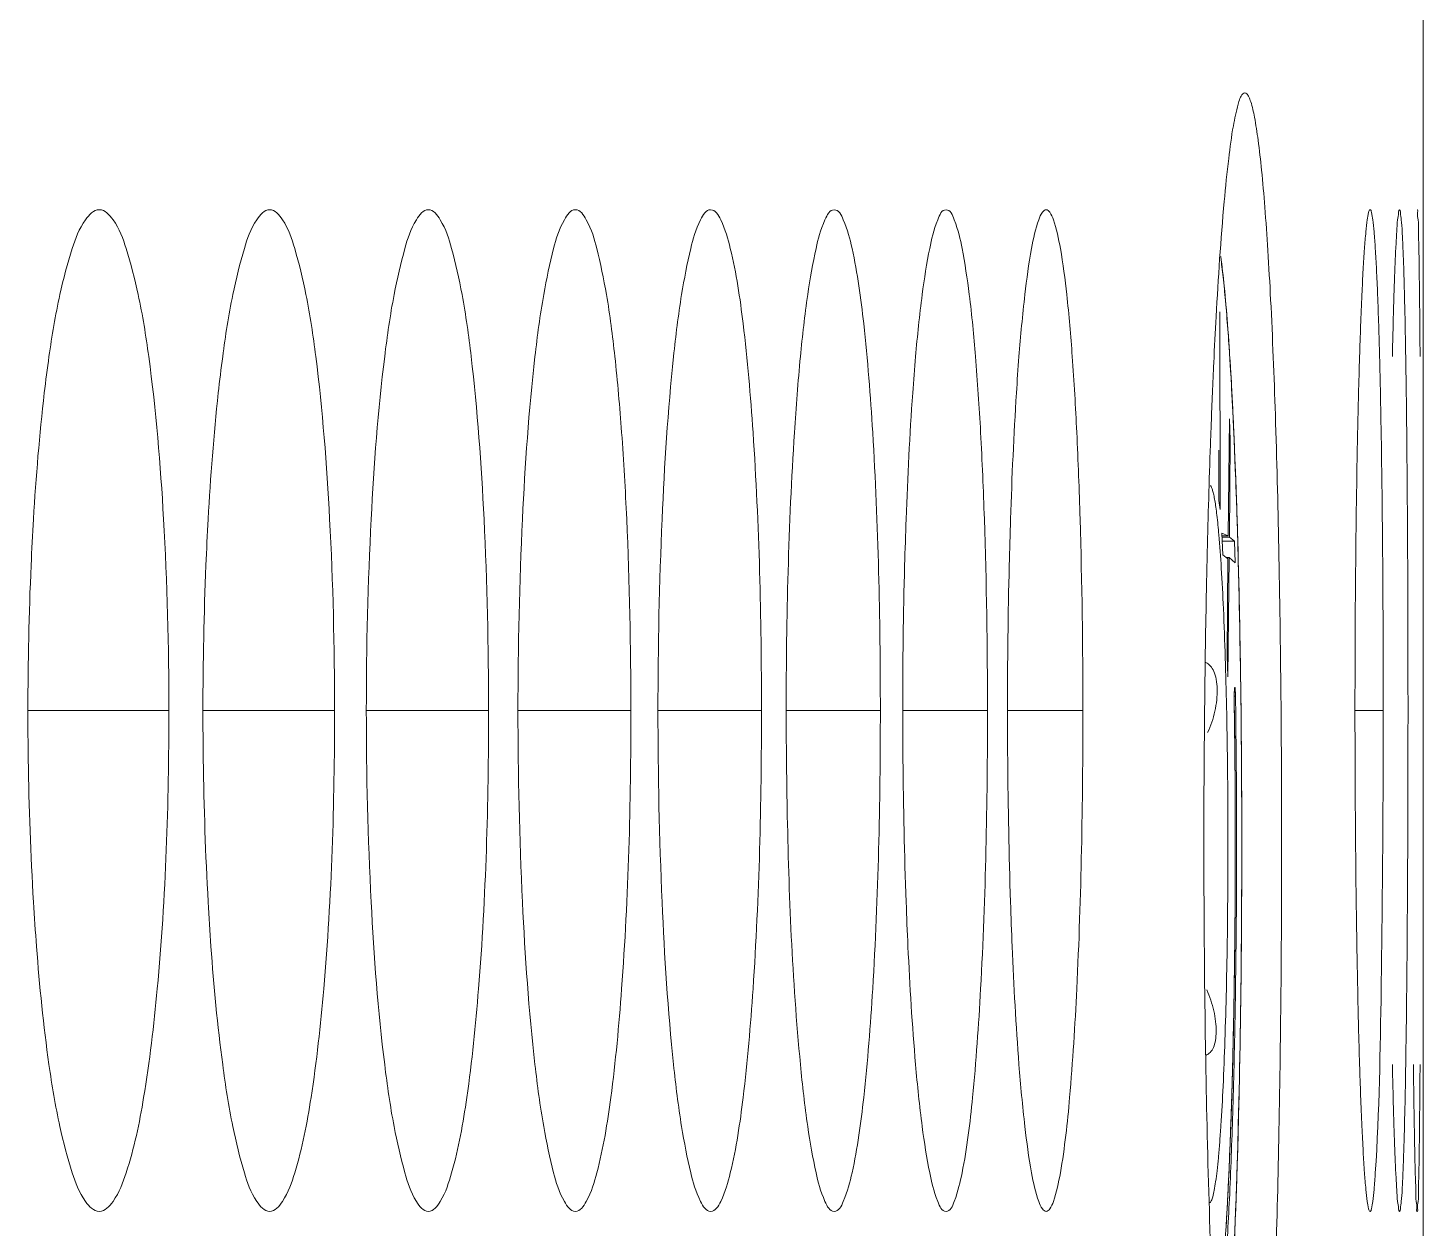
# Model space of a CAD drawing. Header units: millimetres. Extents: x 1177 to 4147, y 93 to 2194.
# Drawn here: x 2915.46 to 2923.81, y 1901.59 to 1908.78 of the extents above; entities that cross this region are included whole.
import ezdxf

# ---------------------------------------------------------------- set-up
doc = ezdxf.new("R2010")
doc.units = ezdxf.units.MM
doc.header["$LTSCALE"] = 0.1
doc.layers.get('0').update_dxf_attribs({"lineweight": 13})
doc.layers.add('标注', color=251, linetype='Continuous', lineweight=9)

msp = doc.modelspace()

# ---------------------------------------------------------------- linework, layer by layer
msp.add_line((2923.8102, 1348.8948), (2923.8102, 1914.8948))
at = {"layer": '标注'}
for p, q in [((2922.5954, 1905.8977), (2922.5921, 1907.0807)), ((2922.6539, 1906.7854), (2922.6527, 1906.8041)), ((2922.6504, 1906.4397), (2922.6436, 1905.7388)), ((2922.6436, 1905.7388), (2922.6504, 1906.4397)), ((2922.6504, 1906.4397), (2922.6557, 1906.3104)), ((2922.6557, 1906.3104), (2922.6504, 1906.4397)), ((2922.6753, 1906.3856), (2922.6749, 1906.394)), ((2922.6557, 1906.3104), (2922.6491, 1906.3104)), ((2922.6557, 1906.3104), (2922.65, 1905.7324)), ((2922.65, 1905.7324), (2922.6557, 1906.3104)), ((2922.5866, 1906.2518), (2922.5873, 1905.9505)), ((2922.5873, 1905.9505), (2922.5866, 1906.2518)), ((2922.5873, 1905.9505), (2922.5954, 1905.8977)), ((2922.5954, 1905.8977), (2922.5873, 1905.9505)), ((2922.6059, 1905.7557), (2922.6112, 1905.6265)), ((2922.6112, 1905.6265), (2922.6059, 1905.7557)), ((2922.6436, 1905.7388), (2922.6059, 1905.7557)), ((2922.6059, 1905.7557), (2922.6436, 1905.7388)), ((2922.6436, 1905.7388), (2922.6059, 1905.7388)), ((2922.65, 1905.7324), (2922.6059, 1905.7324)), ((2922.6804, 1905.7074), (2922.6078, 1905.7074)), ((2922.6804, 1905.7074), (2922.65, 1905.7324)), ((2922.65, 1905.7324), (2922.6804, 1905.7074)), ((2922.6804, 1905.7074), (2922.6857, 1905.5782)), ((2922.6857, 1905.5782), (2922.6804, 1905.7074)), ((2922.6415, 1905.6014), (2922.6112, 1905.6265)), ((2922.6112, 1905.6265), (2922.6415, 1905.6014)), ((2922.6489, 1905.6096), (2922.6316, 1905.6096)), ((2922.6415, 1905.6014), (2922.6359, 1905.0234)), ((2922.6359, 1905.0234), (2922.6415, 1905.6014)), ((2922.6489, 1905.6096), (2922.6412, 1904.8942)), ((2922.6412, 1904.8942), (2922.6489, 1905.6096)), ((2922.6857, 1905.5782), (2922.6489, 1905.6096)), ((2922.6489, 1905.6096), (2922.6857, 1905.5782)), ((2922.6359, 1905.0234), (2922.6412, 1904.8942)), ((2922.6412, 1904.8942), (2922.6359, 1905.0234)), ((2922.6794, 1904.7283), (2922.6781, 1904.8062)), ((2922.6867, 1904.7783), (2922.6793, 1904.7783)), ((2915.4553, 1904.6928), (2916.2994, 1904.6928)), ((2916.5035, 1904.6928), (2917.2917, 1904.6928)), ((2917.4818, 1904.6928), (2918.214, 1904.6928)), ((2918.39, 1904.6928), (2919.0662, 1904.6928)), ((2919.2282, 1904.6928), (2919.8482, 1904.6928)), ((2919.9962, 1904.6928), (2920.56, 1904.6928)), ((2920.6939, 1904.6928), (2921.2015, 1904.6928)), ((2921.3214, 1904.6928), (2921.7727, 1904.6928)), ((2923.4023, 1904.6928), (2923.5716, 1904.6928)), ((2922.6844, 1904.2424), (2922.6843, 1904.2578)), ((2922.6853, 1903.7507), (2922.6853, 1903.7576)), ((2922.682, 1903.2599), (2922.682, 1903.2671)), ((2922.6737, 1902.747), (2922.6747, 1902.7959)), ((2922.6629, 1902.3359), (2922.6634, 1902.3506)), ((2922.6479, 1901.9361), (2922.6483, 1901.9454)), ((2923.8102, 1901.1976), (2923.8102, 1901.6928))]:
    msp.add_line(p, q, dxfattribs=at)
for centre, radius, start, end in [((2993.3689, 1903.9637), 70.871, 178.823666, 179.096127), ((2996.8741, 1903.9075), 74.3767, 179.095399, 179.350259), ((2997.9076, 1903.8928), 75.4102, 179.348014, 179.998463), ((2850.3124, 1903.8947), 72.4118, 359.828573, 0.292022), ((2850.2181, 1903.8947), 72.5063, 359.828561, 0.295651), ((2996.7756, 1903.8952), 74.2783, 180.000316, 180.170815), ((2852.5733, 1903.8839), 70.1509, 359.35778, 359.831865)]:
    msp.add_arc(centre, radius, start, end, dxfattribs=at)
for points, knots in [([(2922.6192, 1907.7428), (2922.627, 1907.8286), (2922.6425, 1907.9792), (2922.668, 1908.1754), (2922.6957, 1908.3024), (2922.7148, 1908.3713), (2922.7313, 1908.3871)], [0, 0, 0, 0, 0.393137, 0.693307, 0.895973, 1, 1, 1, 1]), ([(2922.7313, 1908.3871), (2922.7344, 1908.3901), (2922.7433, 1908.3953), (2922.7581, 1908.3854), (2922.7684, 1908.3663), (2922.786, 1908.3201), (2922.8042, 1908.2332), (2922.8252, 1908.0963), (2922.845, 1907.9167), (2922.8642, 1907.6965), (2922.882, 1907.4378), (2922.905, 1907.0231), (2922.9283, 1906.4291), (2922.9553, 1905.3427), (2922.963, 1904.4859), (2922.963, 1903.8948)], [0, 0, 0, 0, 0.002879, 0.005786, 0.01043, 0.017331, 0.038367, 0.069038, 0.109023, 0.157935, 0.215323, 0.280651, 0.432882, 0.608762, 1, 1, 1, 1]), ([(2915.883, 1907.6928), (2915.8491, 1907.6928), (2915.7714, 1907.608), (2915.7085, 1907.4339), (2915.6347, 1907.155), (2915.5994, 1906.9378), (2915.5816, 1906.8134)], [0, 0, 0, 0, 0.106517, 0.305568, 0.605245, 1, 1, 1, 1]), ([(2916.2994, 1904.6928), (2916.2994, 1905.0755), (2916.2807, 1905.7838), (2916.2124, 1906.617), (2916.1273, 1907.1554), (2916.0553, 1907.434), (2915.9939, 1907.608), (2915.9167, 1907.6928), (2915.883, 1907.6928)], [0, 0, 0, 0, 0.372977, 0.690664, 0.812881, 0.905598, 0.967111, 1, 1, 1, 1]), ([(2916.9032, 1907.6928), (2916.8708, 1907.6928), (2916.7979, 1907.6054), (2916.7404, 1907.4338), (2916.6711, 1907.1544), (2916.6383, 1906.9377), (2916.6216, 1906.8134)], [0, 0, 0, 0, 0.102852, 0.301411, 0.602476, 1, 1, 1, 1]), ([(2917.2917, 1904.6928), (2917.2917, 1905.0755), (2917.2743, 1905.7834), (2917.2105, 1906.6168), (2917.1315, 1907.1548), (2917.064, 1907.4339), (2917.0079, 1907.6054), (2916.9355, 1907.6928), (2916.9032, 1907.6928)], [0, 0, 0, 0, 0.374044, 0.692483, 0.814831, 0.907432, 0.968435, 1, 1, 1, 1]), ([(2917.8535, 1907.6928), (2917.8225, 1907.6928), (2917.7548, 1907.6026), (2917.7022, 1907.4339), (2917.6375, 1907.1537), (2917.6072, 1906.9376), (2917.5917, 1906.8134)], [0, 0, 0, 0, 0.099199, 0.297314, 0.599758, 1, 1, 1, 1]), ([(2918.214, 1904.6928), (2918.214, 1905.0754), (2918.1979, 1905.7831), (2918.1387, 1906.6167), (2918.0655, 1907.1542), (2918.0027, 1907.434), (2917.9516, 1907.6025), (2917.8844, 1907.6928), (2917.8535, 1907.6928)], [0, 0, 0, 0, 0.37507, 0.694236, 0.816716, 0.909212, 0.969734, 1, 1, 1, 1]), ([(2918.7337, 1907.6928), (2918.7041, 1907.6928), (2918.6418, 1907.5996), (2918.594, 1907.4341), (2918.534, 1907.153), (2918.5061, 1906.9376), (2918.4918, 1906.8134)], [0, 0, 0, 0, 0.095581, 0.293297, 0.597106, 1, 1, 1, 1]), ([(2919.0662, 1904.6928), (2919.0662, 1905.0754), (2919.0546, 1905.6317), (2919.0149, 1906.3383), (2918.9754, 1906.7878), (2918.9295, 1907.1535), (2918.8714, 1907.4342), (2918.825, 1907.5996), (2918.7632, 1907.6928), (2918.7337, 1907.6928)], [0, 0, 0, 0, 0.376037, 0.546407, 0.695928, 0.818534, 0.910934, 0.971004, 1, 1, 1, 1]), ([(2919.5438, 1907.6928), (2919.5155, 1907.6928), (2919.4591, 1907.5965), (2919.4155, 1907.4345), (2919.3605, 1907.1523), (2919.3349, 1906.9375), (2919.3217, 1906.8134)], [0, 0, 0, 0, 0.09202, 0.289387, 0.594535, 1, 1, 1, 1]), ([(2919.6615, 1907.461), (2919.647, 1907.5198), (2919.6282, 1907.5959), (2919.572, 1907.6928), (2919.5438, 1907.6928)], [0, 0, 0, 0, 0.682388, 1, 1, 1, 1]), ([(2920.2837, 1907.6928), (2920.2567, 1907.6928), (2920.2065, 1907.5933), (2920.1667, 1907.435), (2920.1169, 1907.1515), (2920.0935, 1906.9374), (2920.0815, 1906.8134)], [0, 0, 0, 0, 0.088546, 0.285612, 0.592064, 1, 1, 1, 1]), ([(2920.3906, 1907.461), (2920.3775, 1907.5196), (2920.3605, 1907.5926), (2920.3106, 1907.6928), (2920.2837, 1907.6928)], [0, 0, 0, 0, 0.69038, 1, 1, 1, 1]), ([(2920.9533, 1907.6928), (2920.9275, 1907.6928), (2920.8841, 1907.59), (2920.8475, 1907.4357), (2920.8031, 1907.1507), (2920.7818, 1906.9374), (2920.771, 1906.8134)], [0, 0, 0, 0, 0.085191, 0.282004, 0.589713, 1, 1, 1, 1]), ([(2921.2015, 1904.6928), (2921.2015, 1905.0754), (2921.193, 1905.6315), (2921.1634, 1906.3379), (2921.1341, 1906.7879), (2921.0997, 1907.1513), (2921.0572, 1907.4359), (2921.0219, 1907.5899), (2920.9791, 1907.6928), (2920.9533, 1907.6928)], [0, 0, 0, 0, 0.378677, 0.550133, 0.700451, 0.823436, 0.915631, 0.974548, 1, 1, 1, 1]), ([(2921.5526, 1907.6928), (2921.5437, 1907.6928), (2921.5228, 1907.6717), (2921.4929, 1907.595), (2921.4561, 1907.4271), (2921.4198, 1907.1543), (2921.3999, 1906.9373), (2921.3902, 1906.8134)], [0, 0, 0, 0, 0.029553, 0.084292, 0.280407, 0.588536, 1, 1, 1, 1]), ([(2921.7727, 1904.6928), (2921.7727, 1905.0754), (2921.7652, 1905.6311), (2921.7388, 1906.3383), (2921.7134, 1906.7865), (2921.6816, 1907.1546), (2921.6471, 1907.4272), (2921.6116, 1907.595), (2921.5824, 1907.6717), (2921.5615, 1907.6928), (2921.5526, 1907.6928)], [0, 0, 0, 0, 0.37915, 0.550789, 0.701227, 0.824236, 0.916314, 0.974872, 0.991193, 1, 1, 1, 1]), ([(2922.5566, 1906.7767), (2922.5609, 1906.8688), (2922.5773, 1907.1911), (2922.5984, 1907.5132), (2922.6192, 1907.7428)], [0, 0, 0, 0, 0.285463, 1, 1, 1, 1]), ([(2923.4926, 1907.6928), (2923.4868, 1907.6928), (2923.482, 1907.6638), (2923.4736, 1907.6272), (2923.4664, 1907.5504), (2923.4583, 1907.4528), (2923.4506, 1907.3267), (2923.4399, 1907.1113), (2923.4337, 1906.9372), (2923.4299, 1906.8134)], [0, 0, 0, 0, 0.019483, 0.070636, 0.153385, 0.266641, 0.409187, 0.579773, 1, 1, 1, 1]), ([(2923.5716, 1904.6928), (2923.5716, 1904.8878), (2923.5707, 1905.2703), (2923.5666, 1905.8259), (2923.56, 1906.3381), (2923.551, 1906.7862), (2923.5412, 1907.1117), (2923.5318, 1907.327), (2923.525, 1907.453), (2923.5176, 1907.5505), (2923.511, 1907.6272), (2923.503, 1907.6638), (2923.4983, 1907.6928), (2923.4926, 1907.6928)], [0, 0, 0, 0, 0.194707, 0.381992, 0.554822, 0.70617, 0.829681, 0.879812, 0.921699, 0.954973, 0.979277, 0.994293, 1, 1, 1, 1]), ([(2923.669, 1907.6928), (2923.6637, 1907.6928), (2923.6638, 1907.6623), (2923.6551, 1907.6277), (2923.6519, 1907.55), (2923.6457, 1907.4529), (2923.6407, 1907.3267), (2923.6331, 1907.1113), (2923.6289, 1906.9372), (2923.6263, 1906.8134)], [0, 0, 0, 0, 0.018224, 0.069031, 0.151713, 0.265072, 0.407854, 0.578787, 1, 1, 1, 1]), ([(2923.7061, 1906.8134), (2923.7041, 1906.9372), (2923.7009, 1907.1113), (2923.6947, 1907.3267), (2923.6905, 1907.4529), (2923.685, 1907.55), (2923.6824, 1907.6277), (2923.674, 1907.6623), (2923.6744, 1907.6928), (2923.669, 1907.6928)], [0, 0, 0, 0, 0.421292, 0.592245, 0.735033, 0.848385, 0.931046, 0.98182, 1, 1, 1, 1]), ([(2923.792, 1906.8134), (2923.7912, 1906.9372), (2923.7899, 1907.1113), (2923.7869, 1907.3266), (2923.7856, 1907.453), (2923.7816, 1907.5497), (2923.7836, 1907.6282), (2923.774, 1907.6612), (2923.78, 1907.6928), (2923.7749, 1907.6928)], [0, 0, 0, 0, 0.421877, 0.593041, 0.735975, 0.849398, 0.932031, 0.98261, 1, 1, 1, 1]), ([(2919.8482, 1904.6928), (2919.8482, 1905.2486), (2919.8298, 1906.0233), (2919.7516, 1906.9458), (2919.6978, 1907.3132), (2919.6615, 1907.461)], [0, 0, 0, 0, 0.600195, 0.835594, 1, 1, 1, 1]), ([(2920.56, 1904.6928), (2920.56, 1905.2486), (2920.5434, 1906.0229), (2920.4724, 1906.9454), (2920.4237, 1907.3128), (2920.3906, 1907.461)], [0, 0, 0, 0, 0.600524, 0.8359, 1, 1, 1, 1]), ([(2922.6527, 1906.8041), (2922.6454, 1906.9194), (2922.6337, 1907.0818), (2922.6139, 1907.2834), (2922.6035, 1907.3698), (2922.5981, 1907.4091)], [0, 0, 0, 0, 0.570674, 0.803763, 1, 1, 1, 1]), ([(2922.5985, 1907.4138), (2922.6066, 1907.3539), (2922.6216, 1907.2196), (2922.649, 1906.8967), (2922.6638, 1906.6335), (2922.6728, 1906.4448)], [0, 0, 0, 0, 0.186486, 0.416971, 1, 1, 1, 1]), ([(2915.5816, 1906.8134), (2915.5712, 1906.741), (2915.5299, 1906.4176), (2915.5038, 1906.0924), (2915.4887, 1905.8401)], [0, 0, 0, 0, 0.224605, 1, 1, 1, 1]), ([(2916.6216, 1906.8134), (2916.6119, 1906.7409), (2916.5732, 1906.4174), (2916.5489, 1906.0923), (2916.5348, 1905.8401)], [0, 0, 0, 0, 0.224504, 1, 1, 1, 1]), ([(2917.5917, 1906.8134), (2917.5515, 1906.4903), (2917.4994, 1905.7834), (2917.4818, 1905.0753), (2917.4818, 1904.6928)], [0, 0, 0, 0, 0.459843, 1, 1, 1, 1]), ([(2918.4918, 1906.8134), (2918.4545, 1906.4901), (2918.4064, 1905.7832), (2918.39, 1905.0753), (2918.39, 1904.6928)], [0, 0, 0, 0, 0.459732, 1, 1, 1, 1]), ([(2919.3217, 1906.8134), (2919.2875, 1906.4899), (2919.2433, 1905.783), (2919.2282, 1905.0753), (2919.2282, 1904.6928)], [0, 0, 0, 0, 0.45963, 1, 1, 1, 1]), ([(2920.0815, 1906.8134), (2920.0669, 1906.6622), (2920.0135, 1905.9565), (2919.9962, 1905.2484), (2919.9962, 1904.6928)], [0, 0, 0, 0, 0.214773, 1, 1, 1, 1]), ([(2920.771, 1906.8134), (2920.7647, 1906.7409), (2920.7395, 1906.4168), (2920.7236, 1906.0921), (2920.7144, 1905.8401)], [0, 0, 0, 0, 0.224097, 1, 1, 1, 1]), ([(2921.3902, 1906.8134), (2921.3846, 1906.7409), (2921.3621, 1906.4167), (2921.3479, 1906.092), (2921.3397, 1905.8401)], [0, 0, 0, 0, 0.224036, 1, 1, 1, 1]), ([(2922.5366, 1906.2843), (2922.5381, 1906.3268), (2922.5441, 1906.491), (2922.551, 1906.6552), (2922.5566, 1906.7767)], [0, 0, 0, 0, 0.259244, 1, 1, 1, 1]), ([(2922.6749, 1906.394), (2922.6733, 1906.4285), (2922.6671, 1906.559), (2922.6599, 1906.6895), (2922.6539, 1906.7854)], [0, 0, 0, 0, 0.26443, 1, 1, 1, 1]), ([(2923.4299, 1906.8134), (2923.4252, 1906.662), (2923.408, 1905.9552), (2923.4023, 1905.2482), (2923.4023, 1904.6928)], [0, 0, 0, 0, 0.21437, 1, 1, 1, 1]), ([(2923.7164, 1905.8401), (2923.7158, 1905.9288), (2923.7134, 1906.2533), (2923.71, 1906.5777), (2923.7061, 1906.8134)], [0, 0, 0, 0, 0.273485, 1, 1, 1, 1]), ([(2922.6728, 1906.4448), (2922.6759, 1906.3784), (2922.6887, 1906.0912), (2922.6979, 1905.804), (2922.7036, 1905.5831)], [0, 0, 0, 0, 0.231337, 1, 1, 1, 1]), ([(2922.7233, 1904.2638), (2922.7213, 1904.6419), (2922.7122, 1905.3494), (2922.6904, 1906.0566), (2922.6753, 1906.3856)], [0, 0, 0, 0, 0.534517, 1, 1, 1, 1]), ([(2922.5129, 1905.4186), (2922.5144, 1905.4935), (2922.5208, 1905.7821), (2922.5291, 1906.0706), (2922.5366, 1906.2843)], [0, 0, 0, 0, 0.25941, 1, 1, 1, 1]), ([(2922.5369, 1906.0412), (2922.5397, 1906.038), (2922.5447, 1906.028), (2922.5509, 1906.0092), (2922.5572, 1905.9829), (2922.5634, 1905.9494), (2922.5696, 1905.9086), (2922.5782, 1905.8403), (2922.5835, 1905.7854), (2922.5869, 1905.7465)], [0, 0, 0, 0, 0.04311, 0.109029, 0.19872, 0.312357, 0.449722, 0.610443, 1, 1, 1, 1]), ([(2915.4887, 1905.8401), (2915.4832, 1905.7477), (2915.4635, 1905.3656), (2915.4553, 1904.9829), (2915.4553, 1904.6928)], [0, 0, 0, 0, 0.241764, 1, 1, 1, 1]), ([(2916.5348, 1905.8401), (2916.5296, 1905.7477), (2916.5112, 1905.3656), (2916.5035, 1904.9829), (2916.5035, 1904.6928)], [0, 0, 0, 0, 0.241739, 1, 1, 1, 1]), ([(2920.7144, 1905.8401), (2920.711, 1905.7477), (2920.699, 1905.3654), (2920.6939, 1904.9829), (2920.6939, 1904.6928)], [0, 0, 0, 0, 0.241638, 1, 1, 1, 1]), ([(2921.3397, 1905.8401), (2921.3366, 1905.7477), (2921.3259, 1905.3654), (2921.3214, 1904.9829), (2921.3214, 1904.6928)], [0, 0, 0, 0, 0.241623, 1, 1, 1, 1]), ([(2923.7198, 1904.6928), (2923.7198, 1904.7908), (2923.7195, 1905.1732), (2923.7182, 1905.5556), (2923.7164, 1905.8401)], [0, 0, 0, 0, 0.256135, 1, 1, 1, 1]), ([(2922.5869, 1905.7465), (2922.5927, 1905.6799), (2922.6032, 1905.5322), (2922.6208, 1905.188), (2922.6323, 1904.8001), (2922.6392, 1904.3788), (2922.6418, 1904.0382), (2922.6415, 1903.6939), (2922.6385, 1903.3548), (2922.6327, 1903.0298), (2922.6243, 1902.7274), (2922.6136, 1902.4554), (2922.6026, 1902.2512), (2922.5925, 1902.1083), (2922.5849, 1902.0182), (2922.577, 1901.9403), (2922.5689, 1901.8752), (2922.5606, 1901.8232), (2922.5523, 1901.7847), (2922.5448, 1901.761), (2922.5381, 1901.7493), (2922.5345, 1901.746), (2922.5327, 1901.7453)], [0, 0, 0, 0, 0.050015, 0.110727, 0.257731, 0.340208, 0.425853, 0.512437, 0.597706, 0.679439, 0.755512, 0.823948, 0.882972, 0.908467, 0.931064, 0.950616, 0.967007, 0.980143, 0.989967, 0.996489, 0.998573, 1, 1, 1, 1]), ([(2922.7036, 1905.5831), (2922.7064, 1905.4784), (2922.7164, 1905.0404), (2922.7217, 1904.6023), (2922.7234, 1904.2689)], [0, 0, 0, 0, 0.239011, 1, 1, 1, 1]), ([(2922.5087, 1904.9816), (2922.519, 1904.9771), (2922.5391, 1904.9615), (2922.56, 1904.9255), (2922.5733, 1904.8777), (2922.5786, 1904.8201), (2922.5756, 1904.7559), (2922.5608, 1904.667), (2922.539, 1904.6016), (2922.5196, 1904.5607)], [0, 0, 0, 0, 0.074584, 0.163573, 0.27268, 0.401853, 0.54645, 0.699252, 1, 1, 1, 1]), ([(2922.5682, 1900.8309), (2922.5747, 1900.8605), (2922.5862, 1900.9303), (2922.601, 1901.0502), (2922.6152, 1901.1992), (2922.6286, 1901.3758), (2922.6411, 1901.5782), (2922.6571, 1901.8934), (2922.6731, 1902.3344), (2922.6861, 1902.907), (2922.6932, 1903.52), (2922.6938, 1904.1484), (2922.6898, 1904.5695), (2922.6867, 1904.7783)], [0, 0, 0, 0, 0.023034, 0.053679, 0.091661, 0.136617, 0.188095, 0.245578, 0.376167, 0.523076, 0.680323, 0.841482, 1, 1, 1, 1]), ([(2922.6792, 1904.7363), (2922.6791, 1904.7477), (2922.679, 1904.7647), (2922.6794, 1904.7868), (2922.6798, 1904.8015), (2922.6804, 1904.8138), (2922.681, 1904.8224), (2922.6816, 1904.8275), (2922.682, 1904.83), (2922.6823, 1904.8314), (2922.6827, 1904.8323), (2922.683, 1904.8323)], [0, 0, 0, 0, 0.357222, 0.52946, 0.685028, 0.815832, 0.914723, 0.950603, 0.97676, 0.992992, 1, 1, 1, 1]), ([(2922.683, 1904.8323), (2922.6833, 1904.8323), (2922.6838, 1904.8305), (2922.6843, 1904.828), (2922.6848, 1904.8231), (2922.6853, 1904.8168), (2922.6858, 1904.8089), (2922.6863, 1904.7959), (2922.6866, 1904.7856), (2922.6867, 1904.7783)], [0, 0, 0, 0, 0.021155, 0.075416, 0.162781, 0.281524, 0.428673, 0.60079, 1, 1, 1, 1]), ([(2915.4553, 1904.6928), (2915.4553, 1904.5949), (2915.4582, 1904.2123), (2915.4717, 1903.8297), (2915.4887, 1903.5456)], [0, 0, 0, 0, 0.256014, 1, 1, 1, 1]), ([(2916.0434, 1901.9246), (2916.0925, 1902.0707), (2916.1666, 1902.438), (2916.2738, 1903.3605), (2916.2994, 1904.1368), (2916.2994, 1904.6928)], [0, 0, 0, 0, 0.165903, 0.40142, 1, 1, 1, 1]), ([(2916.5035, 1904.6928), (2916.5035, 1904.5949), (2916.5062, 1904.2123), (2916.5189, 1903.8297), (2916.5348, 1903.5456)], [0, 0, 0, 0, 0.256029, 1, 1, 1, 1]), ([(2917.053, 1901.9246), (2917.0989, 1902.0711), (2917.1679, 1902.4385), (2917.2679, 1903.361), (2917.2917, 1904.1368), (2917.2917, 1904.6928)], [0, 0, 0, 0, 0.165488, 0.400972, 1, 1, 1, 1]), ([(2917.4818, 1904.6928), (2917.4818, 1904.3103), (2917.4994, 1903.6022), (2917.5515, 1902.8953), (2917.5917, 1902.5722)], [0, 0, 0, 0, 0.540157, 1, 1, 1, 1]), ([(2917.9926, 1901.9246), (2918.0354, 1902.0716), (2918.0993, 1902.439), (2918.192, 1903.3615), (2918.214, 1904.1369), (2918.214, 1904.6928)], [0, 0, 0, 0, 0.165101, 0.400554, 1, 1, 1, 1]), ([(2918.39, 1904.6928), (2918.39, 1904.3103), (2918.4064, 1903.6024), (2918.4545, 1902.8955), (2918.4918, 1902.5722)], [0, 0, 0, 0, 0.540268, 1, 1, 1, 1]), ([(2918.8621, 1901.9246), (2918.9017, 1902.072), (2918.9605, 1902.4394), (2919.046, 1903.3619), (2919.0662, 1904.1369), (2919.0662, 1904.6928)], [0, 0, 0, 0, 0.16474, 0.400164, 1, 1, 1, 1]), ([(2919.2282, 1904.6928), (2919.2282, 1904.3103), (2919.2433, 1903.6026), (2919.2875, 1902.8957), (2919.3217, 1902.5722)], [0, 0, 0, 0, 0.54037, 1, 1, 1, 1]), ([(2919.6615, 1901.9246), (2919.6978, 1902.0724), (2919.7516, 1902.4398), (2919.8298, 1903.3623), (2919.8482, 1904.137), (2919.8482, 1904.6928)], [0, 0, 0, 0, 0.164406, 0.399805, 1, 1, 1, 1]), ([(2919.9962, 1904.6928), (2919.9962, 1904.4979), (2920.0039, 1903.7905), (2920.0323, 1903.0825), (2920.0815, 1902.5722)], [0, 0, 0, 0, 0.275462, 1, 1, 1, 1]), ([(2920.3906, 1901.9246), (2920.4237, 1902.0728), (2920.4724, 1902.4402), (2920.5434, 1903.3627), (2920.56, 1904.137), (2920.56, 1904.6928)], [0, 0, 0, 0, 0.1641, 0.399476, 1, 1, 1, 1]), ([(2920.6939, 1904.6928), (2920.6939, 1904.5949), (2920.6957, 1904.2124), (2920.704, 1903.8299), (2920.7144, 1903.5456)], [0, 0, 0, 0, 0.256091, 1, 1, 1, 1]), ([(2921.0495, 1901.9246), (2921.0793, 1902.0731), (2921.123, 1902.4405), (2921.1867, 1903.3631), (2921.2015, 1904.1371), (2921.2015, 1904.6928)], [0, 0, 0, 0, 0.163823, 0.399177, 1, 1, 1, 1]), ([(2921.3214, 1904.6928), (2921.3214, 1904.5949), (2921.3229, 1904.2124), (2921.3304, 1903.8299), (2921.3397, 1903.5456)], [0, 0, 0, 0, 0.2561, 1, 1, 1, 1]), ([(2921.638, 1901.9246), (2921.6645, 1902.0735), (2921.7032, 1902.4408), (2921.7596, 1903.3634), (2921.7727, 1904.1371), (2921.7727, 1904.6928)], [0, 0, 0, 0, 0.163574, 0.39891, 1, 1, 1, 1]), ([(2922.5606, 1900.952), (2922.5671, 1900.9771), (2922.5786, 1901.0381), (2922.5931, 1901.1449), (2922.6071, 1901.2811), (2922.6204, 1901.4454), (2922.6329, 1901.6361), (2922.6488, 1901.9366), (2922.6649, 1902.3606), (2922.6781, 1902.9142), (2922.6853, 1903.5098), (2922.6861, 1904.1219), (2922.6823, 1904.5326), (2922.6792, 1904.7363)], [0, 0, 0, 0, 0.020524, 0.049038, 0.0853, 0.128951, 0.179532, 0.236515, 0.367194, 0.515425, 0.674881, 0.838733, 1, 1, 1, 1]), ([(2922.6843, 1904.2578), (2922.6843, 1904.2669), (2922.6842, 1904.2805), (2922.6841, 1904.2964), (2922.684, 1904.3055), (2922.6839, 1904.3123), (2922.6839, 1904.3191), (2922.6839, 1904.3242), (2922.6838, 1904.3276), (2922.6838, 1904.329), (2922.6838, 1904.3301), (2922.6838, 1904.3314), (2922.6838, 1904.3337), (2922.6838, 1904.3369), (2922.6837, 1904.3421), (2922.6837, 1904.3485), (2922.6836, 1904.3589), (2922.6835, 1904.3718), (2922.6834, 1904.3847), (2922.6833, 1904.3951), (2922.6832, 1904.4015), (2922.6832, 1904.4067), (2922.6832, 1904.4099), (2922.6831, 1904.4122), (2922.6831, 1904.4135), (2922.6831, 1904.4145), (2922.6831, 1904.416), (2922.6831, 1904.4193), (2922.683, 1904.4244), (2922.683, 1904.4312), (2922.6829, 1904.4379), (2922.6828, 1904.4469), (2922.6827, 1904.4559), (2922.6826, 1904.4649), (2922.6826, 1904.4706), (2922.6825, 1904.4751), (2922.6825, 1904.4784), (2922.6825, 1904.4813), (2922.6825, 1904.4832), (2922.6824, 1904.4844), (2922.6824, 1904.4852), (2922.6824, 1904.4862), (2922.6824, 1904.4874), (2922.6824, 1904.4897), (2922.6823, 1904.4929), (2922.6823, 1904.4967), (2922.6822, 1904.5018), (2922.6822, 1904.5082), (2922.6821, 1904.5185), (2922.6819, 1904.5313), (2922.6817, 1904.5466), (2922.6816, 1904.562), (2922.6814, 1904.5773), (2922.6812, 1904.5925), (2922.681, 1904.6078), (2922.6808, 1904.623), (2922.6807, 1904.6357), (2922.6805, 1904.6459), (2922.6804, 1904.656), (2922.6801, 1904.6734), (2922.6798, 1904.6983), (2922.6795, 1904.7183), (2922.6794, 1904.7283)], [0, 0, 0, 0, 0.0625, 0.09375, 0.109375, 0.125, 0.140625, 0.15625, 0.160156, 0.164062, 0.166016, 0.167969, 0.171875, 0.179688, 0.1875, 0.203125, 0.21875, 0.25, 0.28125, 0.296875, 0.3125, 0.320312, 0.328125, 0.332031, 0.333984, 0.335938, 0.339844, 0.34375, 0.359375, 0.375, 0.390625, 0.40625, 0.4375, 0.453125, 0.46875, 0.476562, 0.484375, 0.492188, 0.496094, 0.498047, 0.5, 0.501953, 0.503906, 0.507812, 0.515625, 0.523438, 0.53125, 0.546875, 0.5625, 0.59375, 0.625, 0.65625, 0.6875, 0.71875, 0.75, 0.78125, 0.8125, 0.828125, 0.84375, 0.875, 0.9375, 1, 1, 1, 1]), ([(2923.4023, 1904.6928), (2923.4023, 1904.4978), (2923.4035, 1904.1153), (2923.4089, 1903.5597), (2923.4173, 1903.0475), (2923.4283, 1902.5994), (2923.4399, 1902.2739), (2923.4507, 1902.0586), (2923.4583, 1901.9326), (2923.4665, 1901.8351), (2923.4736, 1901.7584), (2923.482, 1901.7217), (2923.4868, 1901.6928), (2923.4926, 1901.6928)], [0, 0, 0, 0, 0.194675, 0.381932, 0.554743, 0.706081, 0.829596, 0.879734, 0.92163, 0.954918, 0.979239, 0.994273, 1, 1, 1, 1]), ([(2923.5241, 1901.9246), (2923.5478, 1902.2912), (2923.5635, 1903.2145), (2923.5716, 1904.1372), (2923.5716, 1904.6928)], [0, 0, 0, 0, 0.398037, 1, 1, 1, 1]), ([(2923.7164, 1903.5456), (2923.7169, 1903.6379), (2923.719, 1904.0203), (2923.7198, 1904.4028), (2923.7198, 1904.6928)], [0, 0, 0, 0, 0.241564, 1, 1, 1, 1]), ([(2922.6853, 1903.7576), (2922.6853, 1903.7668), (2922.6853, 1903.7805), (2922.6854, 1903.7966), (2922.6854, 1903.8057), (2922.6854, 1903.8126), (2922.6854, 1903.8194), (2922.6854, 1903.8246), (2922.6854, 1903.828), (2922.6854, 1903.8295), (2922.6854, 1903.8306), (2922.6854, 1903.8319), (2922.6854, 1903.8342), (2922.6854, 1903.8374), (2922.6854, 1903.8427), (2922.6854, 1903.8492), (2922.6854, 1903.8597), (2922.6854, 1903.8728), (2922.6854, 1903.8885), (2922.6855, 1903.9094), (2922.6854, 1903.9304), (2922.6854, 1903.9513), (2922.6854, 1903.9644), (2922.6854, 1903.9749), (2922.6854, 1903.9814), (2922.6854, 1903.9866), (2922.6854, 1903.9906), (2922.6854, 1903.9938), (2922.6854, 1903.9961), (2922.6854, 1903.9974), (2922.6854, 1903.9985), (2922.6854, 1903.9993), (2922.6854, 1904.0004), (2922.6854, 1904.0024), (2922.6854, 1904.0053), (2922.6853, 1904.0087), (2922.6853, 1904.0133), (2922.6853, 1904.019), (2922.6853, 1904.0282), (2922.6853, 1904.0373), (2922.6853, 1904.0465), (2922.6852, 1904.0533), (2922.6852, 1904.0602), (2922.6852, 1904.0654), (2922.6852, 1904.0688), (2922.6852, 1904.0702), (2922.6852, 1904.0713), (2922.6852, 1904.0726), (2922.6852, 1904.0749), (2922.6852, 1904.0782), (2922.6851, 1904.0834), (2922.6851, 1904.0899), (2922.6851, 1904.1004), (2922.685, 1904.1134), (2922.685, 1904.1291), (2922.6849, 1904.1408), (2922.6849, 1904.1487), (2922.6849, 1904.1526), (2922.6849, 1904.1565), (2922.6848, 1904.162), (2922.6848, 1904.1688), (2922.6847, 1904.1797), (2922.6847, 1904.1934), (2922.6846, 1904.2152), (2922.6845, 1904.2315), (2922.6844, 1904.2424)], [0, 0, 0, 0, 0.0625, 0.09375, 0.109375, 0.125, 0.140625, 0.15625, 0.160156, 0.164062, 0.166016, 0.167969, 0.171875, 0.179688, 0.1875, 0.203125, 0.21875, 0.25, 0.28125, 0.3125, 0.375, 0.40625, 0.4375, 0.453125, 0.46875, 0.476562, 0.484375, 0.492188, 0.496094, 0.498047, 0.5, 0.501953, 0.503906, 0.507812, 0.515625, 0.523438, 0.53125, 0.546875, 0.5625, 0.59375, 0.609375, 0.625, 0.640625, 0.65625, 0.660156, 0.664062, 0.666016, 0.667969, 0.671875, 0.679688, 0.6875, 0.703125, 0.71875, 0.75, 0.78125, 0.8125, 0.820312, 0.828125, 0.835938, 0.84375, 0.859375, 0.875, 0.90625, 0.9375, 1, 1, 1, 1]), ([(2922.963, 1903.8948), (2922.963, 1903.3037), (2922.9553, 1902.4469), (2922.9283, 1901.3605), (2922.905, 1900.7665), (2922.882, 1900.3518), (2922.8642, 1900.0931), (2922.845, 1899.8729), (2922.8252, 1899.6933), (2922.8042, 1899.5564), (2922.786, 1899.4695), (2922.7684, 1899.4233), (2922.7581, 1899.4042), (2922.7433, 1899.3943), (2922.7344, 1899.3995), (2922.7313, 1899.4026)], [0, 0, 0, 0, 0.391238, 0.567118, 0.719349, 0.784677, 0.842065, 0.890978, 0.930962, 0.961633, 0.982669, 0.98957, 0.994214, 0.997121, 1, 1, 1, 1]), ([(2922.682, 1903.2671), (2922.6821, 1903.2761), (2922.6823, 1903.2896), (2922.6824, 1903.3053), (2922.6825, 1903.3143), (2922.6826, 1903.321), (2922.6827, 1903.3278), (2922.6827, 1903.3328), (2922.6828, 1903.3362), (2922.6828, 1903.3376), (2922.6828, 1903.3387), (2922.6828, 1903.34), (2922.6828, 1903.3422), (2922.6828, 1903.3454), (2922.6829, 1903.3506), (2922.6829, 1903.3571), (2922.683, 1903.3674), (2922.6832, 1903.3803), (2922.6833, 1903.3957), (2922.6835, 1903.4164), (2922.6837, 1903.4423), (2922.6839, 1903.4734), (2922.6841, 1903.4992), (2922.6842, 1903.52), (2922.6843, 1903.5356), (2922.6844, 1903.5486), (2922.6845, 1903.559), (2922.6845, 1903.5668), (2922.6846, 1903.5746), (2922.6846, 1903.5805), (2922.6846, 1903.5844), (2922.6846, 1903.586), (2922.6846, 1903.5873), (2922.6847, 1903.5885), (2922.6847, 1903.5905), (2922.6847, 1903.5933), (2922.6847, 1903.5979), (2922.6847, 1903.6036), (2922.6848, 1903.6127), (2922.6848, 1903.6241), (2922.6849, 1903.6355), (2922.6849, 1903.6435), (2922.6849, 1903.6481), (2922.6849, 1903.6515), (2922.685, 1903.6549), (2922.685, 1903.6575), (2922.685, 1903.6592), (2922.685, 1903.6599), (2922.685, 1903.6605), (2922.685, 1903.6612), (2922.685, 1903.6624), (2922.685, 1903.6642), (2922.685, 1903.667), (2922.685, 1903.6705), (2922.685, 1903.6761), (2922.6851, 1903.6832), (2922.6851, 1903.6916), (2922.6851, 1903.7029), (2922.6852, 1903.7226), (2922.6852, 1903.7394), (2922.6853, 1903.7507)], [0, 0, 0, 0, 0.0625, 0.09375, 0.109375, 0.125, 0.140625, 0.15625, 0.160156, 0.164062, 0.166016, 0.167969, 0.171875, 0.179688, 0.1875, 0.203125, 0.21875, 0.25, 0.28125, 0.3125, 0.375, 0.4375, 0.5, 0.53125, 0.5625, 0.59375, 0.609375, 0.625, 0.640625, 0.65625, 0.660156, 0.664062, 0.666016, 0.667969, 0.671875, 0.679688, 0.6875, 0.703125, 0.71875, 0.75, 0.78125, 0.796875, 0.804688, 0.8125, 0.820312, 0.828125, 0.830078, 0.832031, 0.833008, 0.833984, 0.835938, 0.839844, 0.84375, 0.851562, 0.859375, 0.875, 0.890625, 0.90625, 0.9375, 1, 1, 1, 1]), ([(2922.5129, 1902.371), (2922.5107, 1902.477), (2922.5028, 1902.9112), (2922.4987, 1903.3455), (2922.4977, 1903.6738)], [0, 0, 0, 0, 0.244177, 1, 1, 1, 1]), ([(2922.724, 1903.6778), (2922.723, 1903.3261), (2922.7178, 1902.8098), (2922.7026, 1902.1412), (2922.6881, 1901.6871), (2922.6704, 1901.2784), (2922.6501, 1900.9231), (2922.6274, 1900.6281), (2922.6089, 1900.4524), (2922.5985, 1900.3758)], [0, 0, 0, 0, 0.319166, 0.468506, 0.606881, 0.731468, 0.839796, 0.9298, 1, 1, 1, 1]), ([(2915.4887, 1903.5456), (2915.494, 1903.4568), (2915.5161, 1903.1316), (2915.548, 1902.8068), (2915.5816, 1902.5722)], [0, 0, 0, 0, 0.272845, 1, 1, 1, 1]), ([(2916.5348, 1903.5456), (2916.5397, 1903.4568), (2916.5604, 1903.1317), (2916.5902, 1902.807), (2916.6216, 1902.5722)], [0, 0, 0, 0, 0.272926, 1, 1, 1, 1]), ([(2920.7144, 1903.5456), (2920.7176, 1903.4568), (2920.7311, 1903.1321), (2920.7505, 1902.8075), (2920.771, 1902.5722)], [0, 0, 0, 0, 0.273252, 1, 1, 1, 1]), ([(2921.3397, 1903.5456), (2921.3425, 1903.4568), (2921.3546, 1903.1321), (2921.3719, 1902.8076), (2921.3902, 1902.5722)], [0, 0, 0, 0, 0.273301, 1, 1, 1, 1]), ([(2923.7061, 1902.5722), (2923.7073, 1902.6448), (2923.712, 1902.9692), (2923.7148, 1903.2937), (2923.7164, 1903.5456)], [0, 0, 0, 0, 0.223807, 1, 1, 1, 1]), ([(2922.6747, 1902.7959), (2922.6749, 1902.8045), (2922.6751, 1902.8173), (2922.6754, 1902.8323), (2922.6756, 1902.8409), (2922.6757, 1902.8473), (2922.6758, 1902.8537), (2922.6759, 1902.8586), (2922.676, 1902.8618), (2922.676, 1902.8631), (2922.676, 1902.8642), (2922.6761, 1902.8654), (2922.6761, 1902.8675), (2922.6761, 1902.8706), (2922.6762, 1902.8756), (2922.6763, 1902.8817), (2922.6765, 1902.8916), (2922.6767, 1902.904), (2922.677, 1902.9188), (2922.6773, 1902.9336), (2922.6775, 1902.9485), (2922.6778, 1902.9635), (2922.678, 1902.9784), (2922.6782, 1902.9909), (2922.6784, 1903.0009), (2922.6785, 1903.0071), (2922.6786, 1903.0121), (2922.6787, 1903.0158), (2922.6787, 1903.019), (2922.6787, 1903.0211), (2922.6788, 1903.0224), (2922.6788, 1903.0234), (2922.6788, 1903.0241), (2922.6788, 1903.0253), (2922.6788, 1903.0272), (2922.6789, 1903.0299), (2922.6789, 1903.0332), (2922.679, 1903.0376), (2922.6791, 1903.0431), (2922.6792, 1903.0519), (2922.6793, 1903.0607), (2922.6795, 1903.0695), (2922.6796, 1903.0761), (2922.6797, 1903.0827), (2922.6797, 1903.0877), (2922.6798, 1903.091), (2922.6798, 1903.0924), (2922.6798, 1903.0934), (2922.6798, 1903.0947), (2922.6799, 1903.0969), (2922.6799, 1903.1), (2922.68, 1903.1051), (2922.6801, 1903.1114), (2922.6802, 1903.1216), (2922.6804, 1903.1342), (2922.6806, 1903.1494), (2922.6807, 1903.1608), (2922.6808, 1903.1684), (2922.6809, 1903.1716), (2922.6809, 1903.1741), (2922.681, 1903.1767), (2922.681, 1903.1814), (2922.6811, 1903.1881), (2922.6812, 1903.1987), (2922.6814, 1903.212), (2922.6816, 1903.2333), (2922.6818, 1903.2493), (2922.682, 1903.2599)], [0, 0, 0, 0, 0.0625, 0.09375, 0.109375, 0.125, 0.140625, 0.15625, 0.160156, 0.164062, 0.166016, 0.167969, 0.171875, 0.179688, 0.1875, 0.203125, 0.21875, 0.25, 0.28125, 0.3125, 0.34375, 0.375, 0.40625, 0.4375, 0.453125, 0.46875, 0.476562, 0.484375, 0.492188, 0.496094, 0.498047, 0.5, 0.501953, 0.503906, 0.507812, 0.515625, 0.523438, 0.53125, 0.546875, 0.5625, 0.59375, 0.609375, 0.625, 0.640625, 0.65625, 0.660156, 0.664062, 0.666016, 0.667969, 0.671875, 0.679688, 0.6875, 0.703125, 0.71875, 0.75, 0.78125, 0.8125, 0.820312, 0.828125, 0.832031, 0.835938, 0.84375, 0.859375, 0.875, 0.90625, 0.9375, 1, 1, 1, 1]), ([(2922.6598, 1901.1032), (2922.668, 1901.2445), (2922.6825, 1901.5463), (2922.7058, 1902.2111), (2922.7157, 1902.7347), (2922.7198, 1903.0976)], [0, 0, 0, 0, 0.212733, 0.454313, 1, 1, 1, 1]), ([(2922.515, 1903.02), (2922.5239, 1903), (2922.5398, 1902.9587), (2922.5576, 1902.8952), (2922.5687, 1902.8319), (2922.5725, 1902.7723), (2922.5686, 1902.7197), (2922.5573, 1902.6768), (2922.5386, 1902.6449), (2922.5202, 1902.6321), (2922.5109, 1902.6288)], [0, 0, 0, 0, 0.156301, 0.315387, 0.470606, 0.614766, 0.741168, 0.84585, 0.929658, 1, 1, 1, 1]), ([(2922.6634, 1902.3506), (2922.6636, 1902.3585), (2922.6641, 1902.3743), (2922.6647, 1902.3942), (2922.6651, 1902.4099), (2922.6656, 1902.4259), (2922.6662, 1902.446), (2922.6667, 1902.4661), (2922.6672, 1902.4821), (2922.6676, 1902.4984), (2922.6681, 1902.5147), (2922.6685, 1902.531), (2922.6688, 1902.5431), (2922.6691, 1902.5555), (2922.6696, 1902.5719), (2922.67, 1902.5884), (2922.6704, 1902.6048), (2922.6708, 1902.6214), (2922.6712, 1902.6381), (2922.6716, 1902.6548), (2922.6718, 1902.6641), (2922.672, 1902.6704), (2922.672, 1902.673), (2922.6721, 1902.675), (2922.6721, 1902.6772), (2922.6722, 1902.6812), (2922.6723, 1902.6867), (2922.6725, 1902.6957), (2922.6728, 1902.7068), (2922.6732, 1902.7247), (2922.6735, 1902.7381), (2922.6737, 1902.747)], [0, 0, 0, 0, 0.0625, 0.125, 0.15625, 0.1875, 0.25, 0.3125, 0.34375, 0.375, 0.4375, 0.46875, 0.5, 0.53125, 0.5625, 0.625, 0.65625, 0.6875, 0.75, 0.78125, 0.8125, 0.820312, 0.828125, 0.832031, 0.835938, 0.84375, 0.859375, 0.875, 0.90625, 0.9375, 1, 1, 1, 1]), ([(2915.5816, 1902.5722), (2915.5994, 1902.4478), (2915.6347, 1902.2306), (2915.7085, 1901.9517), (2915.7714, 1901.7776), (2915.8491, 1901.6928), (2915.883, 1901.6928)], [0, 0, 0, 0, 0.394755, 0.694432, 0.893483, 1, 1, 1, 1]), ([(2916.6216, 1902.5722), (2916.6383, 1902.4479), (2916.6711, 1902.2312), (2916.7404, 1901.9518), (2916.7979, 1901.7802), (2916.8708, 1901.6928), (2916.9032, 1901.6928)], [0, 0, 0, 0, 0.397524, 0.698589, 0.897148, 1, 1, 1, 1]), ([(2917.5917, 1902.5722), (2917.6072, 1902.448), (2917.6375, 1902.2319), (2917.7022, 1901.9517), (2917.7548, 1901.7831), (2917.8225, 1901.6928), (2917.8535, 1901.6928)], [0, 0, 0, 0, 0.400242, 0.702686, 0.900801, 1, 1, 1, 1]), ([(2918.4918, 1902.5722), (2918.5061, 1902.4481), (2918.534, 1902.2326), (2918.594, 1901.9515), (2918.6418, 1901.786), (2918.7041, 1901.6928), (2918.7337, 1901.6928)], [0, 0, 0, 0, 0.402894, 0.706703, 0.904419, 1, 1, 1, 1]), ([(2919.3217, 1902.5722), (2919.3349, 1902.4481), (2919.3605, 1902.2333), (2919.4155, 1901.9511), (2919.4591, 1901.7891), (2919.5155, 1901.6928), (2919.5438, 1901.6928)], [0, 0, 0, 0, 0.405465, 0.710613, 0.90798, 1, 1, 1, 1]), ([(2920.0815, 1902.5722), (2920.0935, 1902.4482), (2920.1169, 1902.2341), (2920.1667, 1901.9506), (2920.2065, 1901.7923), (2920.2567, 1901.6928), (2920.2837, 1901.6928)], [0, 0, 0, 0, 0.407936, 0.714388, 0.911454, 1, 1, 1, 1]), ([(2920.771, 1902.5722), (2920.7818, 1902.4482), (2920.8031, 1902.2349), (2920.8475, 1901.9499), (2920.8841, 1901.7957), (2920.9275, 1901.6928), (2920.9533, 1901.6928)], [0, 0, 0, 0, 0.410287, 0.717996, 0.914809, 1, 1, 1, 1]), ([(2921.3902, 1902.5722), (2921.3999, 1902.4483), (2921.4198, 1902.2313), (2921.4561, 1901.9586), (2921.4929, 1901.7906), (2921.5228, 1901.7139), (2921.5437, 1901.6928), (2921.5526, 1901.6928)], [0, 0, 0, 0, 0.411464, 0.719593, 0.915708, 0.970447, 1, 1, 1, 1]), ([(2923.6263, 1902.5722), (2923.6289, 1902.4484), (2923.6331, 1902.2743), (2923.6407, 1902.0589), (2923.6457, 1901.9327), (2923.6519, 1901.8356), (2923.6551, 1901.7579), (2923.6638, 1901.7233), (2923.6637, 1901.6928), (2923.669, 1901.6928)], [0, 0, 0, 0, 0.421213, 0.592146, 0.734928, 0.848287, 0.930969, 0.981776, 1, 1, 1, 1]), ([(2923.6897, 1901.9246), (2923.6915, 1901.9665), (2923.6991, 1902.1823), (2923.7033, 1902.3982), (2923.7061, 1902.5722)], [0, 0, 0, 0, 0.194237, 1, 1, 1, 1]), ([(2923.7521, 1902.5722), (2923.7536, 1902.4485), (2923.7558, 1902.2743), (2923.7602, 1902.059), (2923.7624, 1901.9326), (2923.767, 1901.8359), (2923.7657, 1901.7575), (2923.7755, 1901.7243), (2923.7698, 1901.6928), (2923.7749, 1901.6928)], [0, 0, 0, 0, 0.421837, 0.59299, 0.735921, 0.849347, 0.93199, 0.982587, 1, 1, 1, 1]), ([(2923.7848, 1901.9246), (2923.7856, 1901.9665), (2923.7891, 1902.1823), (2923.7908, 1902.3982), (2923.792, 1902.5722)], [0, 0, 0, 0, 0.194186, 1, 1, 1, 1]), ([(2922.5484, 1901.1996), (2922.5445, 1901.291), (2922.5295, 1901.6814), (2922.519, 1902.0719), (2922.5129, 1902.371)], [0, 0, 0, 0, 0.23421, 1, 1, 1, 1]), ([(2922.6483, 1901.9454), (2922.6486, 1901.9524), (2922.649, 1901.963), (2922.6496, 1901.9753), (2922.6499, 1901.9823), (2922.6501, 1901.9876), (2922.6503, 1901.9929), (2922.6505, 1901.9968), (2922.6506, 1901.9995), (2922.6507, 1902.0006), (2922.6507, 1902.0014), (2922.6507, 1902.0024), (2922.6508, 1902.0042), (2922.6509, 1902.0068), (2922.6511, 1902.0109), (2922.6513, 1902.016), (2922.6516, 1902.0243), (2922.6522, 1902.0386), (2922.6528, 1902.053), (2922.6533, 1902.0653), (2922.6536, 1902.0737), (2922.654, 1902.0842), (2922.6545, 1902.0968), (2922.6549, 1902.1072), (2922.6552, 1902.1156), (2922.6555, 1902.1219), (2922.6557, 1902.1272), (2922.6558, 1902.1309), (2922.6559, 1902.1329), (2922.656, 1902.1346), (2922.656, 1902.1359), (2922.6561, 1902.1378), (2922.6562, 1902.1411), (2922.6564, 1902.1458), (2922.6566, 1902.1514), (2922.6569, 1902.1588), (2922.6571, 1902.1663), (2922.6574, 1902.1738), (2922.6576, 1902.1794), (2922.6578, 1902.185), (2922.658, 1902.1893), (2922.6581, 1902.1921), (2922.6581, 1902.1932), (2922.6581, 1902.1941), (2922.6582, 1902.1952), (2922.6583, 1902.1971), (2922.6583, 1902.1998), (2922.6585, 1902.2042), (2922.6587, 1902.2096), (2922.659, 1902.2184), (2922.6595, 1902.2336), (2922.66, 1902.2488), (2922.6604, 1902.2608), (2922.6606, 1902.2652), (2922.6607, 1902.2697), (2922.6609, 1902.2753), (2922.6614, 1902.2888), (2922.662, 1902.309), (2922.6626, 1902.327), (2922.6629, 1902.3359)], [0, 0, 0, 0, 0.0625, 0.09375, 0.109375, 0.125, 0.140625, 0.15625, 0.160156, 0.164062, 0.166016, 0.167969, 0.171875, 0.179688, 0.1875, 0.203125, 0.21875, 0.25, 0.3125, 0.328125, 0.34375, 0.375, 0.40625, 0.4375, 0.453125, 0.46875, 0.484375, 0.492188, 0.496094, 0.5, 0.503906, 0.507812, 0.515625, 0.53125, 0.546875, 0.5625, 0.59375, 0.609375, 0.625, 0.640625, 0.65625, 0.660156, 0.664062, 0.666016, 0.667969, 0.671875, 0.679688, 0.6875, 0.703125, 0.71875, 0.75, 0.8125, 0.828125, 0.835938, 0.84375, 0.859375, 0.875, 0.9375, 1, 1, 1, 1]), ([(2915.883, 1901.6928), (2915.9167, 1901.6928), (2915.9944, 1901.7778), (2916.0233, 1901.8647), (2916.0434, 1901.9246)], [0, 0, 0, 0, 0.348379, 1, 1, 1, 1]), ([(2916.9032, 1901.6928), (2916.9355, 1901.6928), (2917.0083, 1901.7805), (2917.0343, 1901.865), (2917.053, 1901.9246)], [0, 0, 0, 0, 0.340981, 1, 1, 1, 1]), ([(2917.8535, 1901.6928), (2917.8844, 1901.6928), (2917.952, 1901.7834), (2917.9753, 1901.8653), (2917.9926, 1901.9246)], [0, 0, 0, 0, 0.333358, 1, 1, 1, 1]), ([(2918.7337, 1901.6928), (2918.7632, 1901.6928), (2918.8254, 1901.7865), (2918.8462, 1901.8655), (2918.8621, 1901.9246)], [0, 0, 0, 0, 0.325549, 1, 1, 1, 1]), ([(2919.5438, 1901.6928), (2919.572, 1901.6928), (2919.6282, 1901.7897), (2919.647, 1901.8658), (2919.6615, 1901.9246)], [0, 0, 0, 0, 0.317612, 1, 1, 1, 1]), ([(2920.2837, 1901.6928), (2920.3106, 1901.6928), (2920.3605, 1901.793), (2920.3775, 1901.866), (2920.3906, 1901.9246)], [0, 0, 0, 0, 0.30962, 1, 1, 1, 1]), ([(2920.9533, 1901.6928), (2920.9791, 1901.6928), (2921.0221, 1901.7965), (2921.0378, 1901.8662), (2921.0495, 1901.9246)], [0, 0, 0, 0, 0.301667, 1, 1, 1, 1]), ([(2921.5526, 1901.6928), (2921.5615, 1901.6928), (2921.5824, 1901.714), (2921.6115, 1901.7906), (2921.6277, 1901.8664), (2921.638, 1901.9246)], [0, 0, 0, 0, 0.105232, 0.30026, 1, 1, 1, 1]), ([(2922.6299, 1901.5928), (2922.6302, 1901.5987), (2922.6308, 1901.6077), (2922.6314, 1901.6181), (2922.6317, 1901.6241), (2922.632, 1901.6285), (2922.6323, 1901.633), (2922.6325, 1901.6364), (2922.6326, 1901.6386), (2922.6327, 1901.6395), (2922.6327, 1901.6403), (2922.6328, 1901.6411), (2922.6329, 1901.6427), (2922.633, 1901.6448), (2922.6332, 1901.6484), (2922.6334, 1901.6527), (2922.6338, 1901.6598), (2922.6345, 1901.672), (2922.6352, 1901.6844), (2922.6358, 1901.6948), (2922.6362, 1901.702), (2922.6369, 1901.7147), (2922.6377, 1901.7292), (2922.6384, 1901.7418), (2922.6388, 1901.7491), (2922.6391, 1901.7544), (2922.6394, 1901.7601), (2922.6397, 1901.7675), (2922.6402, 1901.7768), (2922.6408, 1901.788), (2922.6413, 1901.7973), (2922.6416, 1901.8047), (2922.6419, 1901.8093), (2922.642, 1901.8126), (2922.6421, 1901.8144), (2922.6422, 1901.8161), (2922.6423, 1901.8182), (2922.6425, 1901.8215), (2922.6427, 1901.8257), (2922.643, 1901.8324), (2922.6434, 1901.8407), (2922.6438, 1901.8491), (2922.6441, 1901.8549), (2922.6443, 1901.8582), (2922.6444, 1901.8607), (2922.6445, 1901.8632), (2922.6446, 1901.8651), (2922.6447, 1901.8664), (2922.6447, 1901.867), (2922.6447, 1901.8677), (2922.6448, 1901.8688), (2922.6448, 1901.8701), (2922.6449, 1901.8723), (2922.6451, 1901.8749), (2922.6453, 1901.8792), (2922.6455, 1901.8846), (2922.6458, 1901.891), (2922.6462, 1901.8996), (2922.6469, 1901.9147), (2922.6475, 1901.9275), (2922.6479, 1901.9361)], [0, 0, 0, 0, 0.0625, 0.09375, 0.109375, 0.125, 0.140625, 0.15625, 0.160156, 0.164062, 0.166016, 0.167969, 0.171875, 0.179688, 0.1875, 0.203125, 0.21875, 0.25, 0.3125, 0.328125, 0.34375, 0.375, 0.4375, 0.46875, 0.484375, 0.5, 0.515625, 0.53125, 0.5625, 0.59375, 0.625, 0.640625, 0.65625, 0.664062, 0.667969, 0.671875, 0.679688, 0.6875, 0.703125, 0.71875, 0.75, 0.78125, 0.796875, 0.804688, 0.8125, 0.820312, 0.828125, 0.830078, 0.832031, 0.833984, 0.835938, 0.839844, 0.84375, 0.851562, 0.859375, 0.875, 0.890625, 0.90625, 0.9375, 1, 1, 1, 1]), ([(2923.4926, 1901.6928), (2923.4983, 1901.6928), (2923.503, 1901.7218), (2923.511, 1901.7584), (2923.5176, 1901.8352), (2923.5219, 1901.8913), (2923.5241, 1901.9246)], [0, 0, 0, 0, 0.072887, 0.264651, 0.57505, 1, 1, 1, 1]), ([(2923.669, 1901.6928), (2923.6744, 1901.6928), (2923.674, 1901.7233), (2923.6824, 1901.7578), (2923.6849, 1901.8356), (2923.6883, 1901.8913), (2923.6897, 1901.9246)], [0, 0, 0, 0, 0.068613, 0.260235, 0.572203, 1, 1, 1, 1]), ([(2923.7749, 1901.6928), (2923.78, 1901.6928), (2923.774, 1901.7243), (2923.7836, 1901.7574), (2923.7815, 1901.8359), (2923.7842, 1901.8913), (2923.7848, 1901.9246)], [0, 0, 0, 0, 0.065866, 0.257433, 0.570407, 1, 1, 1, 1])]:
    msp.add_open_spline(points, degree=3, knots=knots, dxfattribs=at)

doc.saveas('drawing.dxf')
